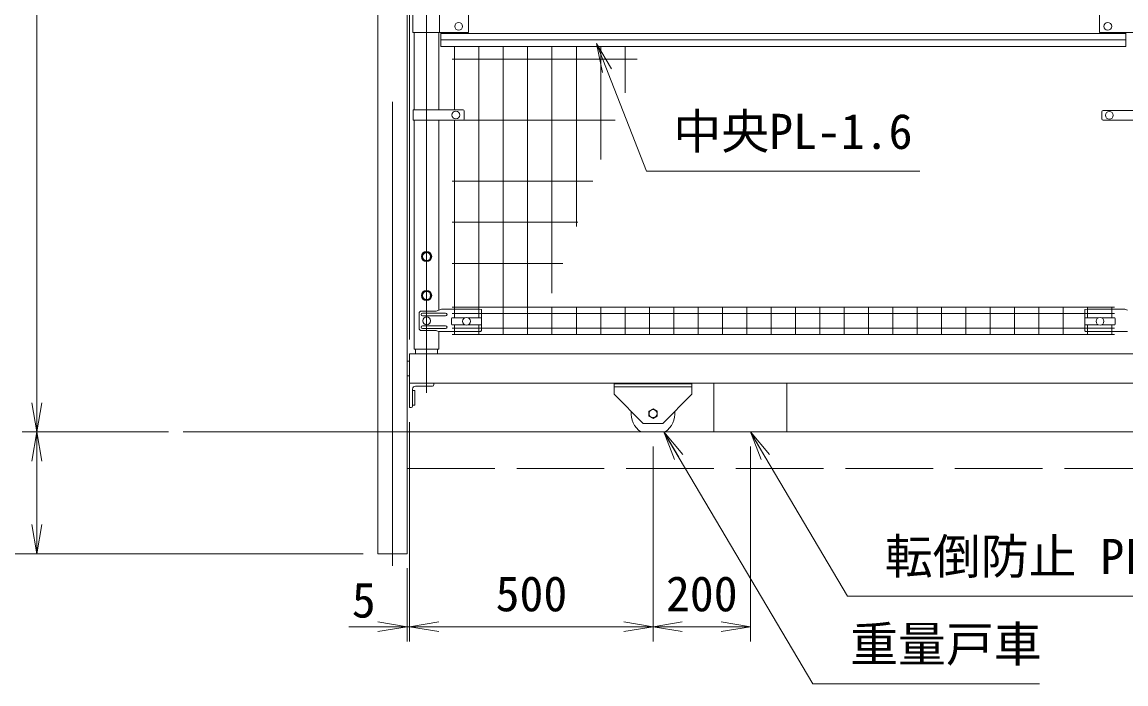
# Model space of a CAD drawing. Units: millimetres, scale not verified. Extents: x -6300 to 6300, y -4455 to 4455.
# Drawn here: x -5038 to -2771, y -878 to 480 of the extents above; entities that cross this region are included whole.
import ezdxf
from ezdxf.enums import TextEntityAlignment as Align

# ---------------------------------------------------------------- set-up
doc = ezdxf.new("R2010")
doc.units = ezdxf.units.MM
doc.header["$LTSCALE"] = 30
doc.linetypes.add('DASHED', pattern=[7.5, 6, -1.5])
doc.linetypes.add('USER1', pattern=[50.8, 31.75, -6.35, 6.35, -6.35])
for name, color, linetype, lineweight in [('0-0_D-STR-DIM', 7, 'Continuous', 9), ('0-1_0', 7, 'Continuous', 9), ('0-2_D-STR1', 1, 'Continuous', 18), ('0-3_D-BMK', 2, 'USER1', 13), ('0-4_D-STR3', 3, 'Continuous', 13), ('0-5_D-STR2', 7, 'Continuous', 9), ('0-6_D-STR5', 3, 'Continuous', 18), ('0-7_D-STR-TXT', 7, 'Continuous', 9)]:
    doc.layers.add(name, color=color, linetype=linetype, lineweight=lineweight)
doc.styles.add('ＭＳ ゴシック', font='')
doc.styles.get('ＭＳ ゴシック').set_extended_font_data('MS Gothic')

# ---------------------------------------------------------------- blocks, each defined once
blk = doc.blocks.new('_Open')
at = {"layer": '0-1_0'}
blk.add_line((-30, 5), (0, 0), dxfattribs=at)
blk.add_lwpolyline([(-30, -5), (0, 0), (-30, 0)], dxfattribs=at)

msp = doc.modelspace()

# ---------------------------------------------------------------- linework, layer by layer
at = {"layer": '0-0_D-STR-DIM'}
for p, q in [((-4242.43, -170.92), (-4242.43, 1832.08)), ((-4242.43, -170.92), (-4242.43, 1832.08)), ((-4242.43, -170.92), (-4242.43, 1652.08)), ((-5007.93, -300.92), (-5007.93, 1082.08)), ((-4737.43, -360.92), (-5037.93, -360.92)), ((-4737.43, -360.92), (-5037.93, -360.92)), ((-4242.43, -340.92), (-4242.43, -790.92)), ((-4242.43, -340.92), (-4242.43, -790.92)), ((-3742.43, -390.92), (-3742.43, -790.92)), ((-3742.43, -390.92), (-3742.43, -790.92)), ((-3542.43, -390.92), (-3542.43, -790.92)), ((-5007.93, -420.92), (-5007.93, -550.92)), ((-4337.93, -610.92), (-5217.93, -610.92)), ((-4337.93, -610.92), (-5037.93, -610.92)), ((-4247.43, -640.92), (-4247.43, -790.92)), ((-4307.43, -760.92), (-4367.43, -760.92)), ((-4242.43, -760.92), (-4247.43, -760.92)), ((-3802.43, -760.92), (-4182.43, -760.92)), ((-4182.43, -760.92), (-4122.43, -760.92)), ((-3682.43, -760.92), (-3602.43, -760.92))]:
    msp.add_line(p, q, dxfattribs=at)
at = {"layer": '0-2_D-STR1'}
for p, q in [((-4307.93, -610.92), (-4307.93, 1131.08)), ((-4247.43, -610.92), (-4247.43, 589.08)), ((-4232.83, 300.07), (-4232.83, 459.08)), ((-4182.03, 300.07), (-4182.03, 459.08)), ((-4232.83, -190.92), (-4232.83, 279.07)), ((-4182.03, -110.83), (-4182.03, 279.07)), ((-4182.03, -190.92), (-4182.03, -154.74)), ((-4182.03, -190.92), (-4232.83, -190.92)), ((-4229.93, -200.92), (-4229.93, -190.92)), ((-4184.93, -200.92), (-4184.93, -190.92)), ((-4307.93, -610.92), (-4247.43, -610.92))]:
    msp.add_line(p, q, dxfattribs=at)
msp.add_lwpolyline([(-1242.43, -200.92), (-4242.43, -200.92), (-4242.43, -260.92), (-1242.43, -260.92)], dxfattribs=at)
at = {"layer": '0-3_D-BMK'}
for p, q in [((-4277.68, -635.92), (-4277.68, 1167.08)), ((-4207.43, -280.92), (-4207.43, 1167.08))]:
    msp.add_line(p, q, dxfattribs=at)
at = {"layer": '0-4_D-STR3'}
for p, q in [((-4235.63, 519.08), (-4235.63, 459.08)), ((-4181.18, 459.08), (-4181.18, 519.08)), ((-4121.18, 459.08), (-4121.18, 519.08)), ((-2825.43, 459.08), (-2825.43, 519.08)), ((-4235.63, 459.08), (-4121.18, 459.08)), ((-4178.43, 459.08), (-4178.43, 429.93)), ((-2771.43, 457.2), (-4178.43, 457.2)), ((-2659.43, 459.08), (-2825.43, 459.08)), ((-2825.43, 459.08), (-2659.43, 459.08)), ((-2771.43, 459.08), (-2771.43, 429.93)), ((-2771.43, 443.56), (-4178.43, 443.56)), ((-2771.43, 429.93), (-4178.43, 429.93)), ((-4235.13, 300.07), (-4132.44, 300.07)), ((-4235.13, 300.07), (-4235.13, 279.07)), ((-4130.44, 298.07), (-4130.44, 281.07)), ((-2820.93, 296.07), (-2820.93, 282.07)), ((-2817.93, 299.07), (-2666.93, 299.07)), ((-4235.13, 279.07), (-4132.44, 279.07)), ((-2817.93, 279.07), (-2666.93, 279.07)), ((-4188.07, -112.92), (-4217.92, -112.92)), ((-4176.52, -108.92), (-4188.07, -112.92)), ((-4099.43, -108.92), (-4176.52, -108.92)), ((-4099.43, -108.92), (-4094.43, -109.92)), ((-4094.43, -109.92), (-4094.43, -153.74)), ((-2850.43, -108.92), (-2855.43, -109.92)), ((-2855.43, -109.92), (-2855.43, -153.74)), ((-2850.43, -108.92), (-2773.34, -108.92)), ((-2773.34, -108.92), (-2767.83, -110.83)), ((-4222.92, -117.92), (-4222.92, -147.92)), ((-4168.43, -116.92), (-4215.84, -116.92)), ((-4168.43, -122.92), (-4215.84, -122.92)), ((-4156.43, -128.44), (-4156.43, -139.44)), ((-4154.43, -126.44), (-4128.22, -126.44)), ((-4122.65, -126.44), (-4096.43, -126.44)), ((-4094.43, -128.44), (-4094.43, -139.44)), ((-2855.43, -128.44), (-2855.43, -139.44)), ((-2853.43, -126.44), (-2827.22, -126.44)), ((-2821.65, -126.44), (-2795.43, -126.44)), ((-2793.43, -128.44), (-2793.43, -139.44)), ((-4188.07, -152.92), (-4217.92, -152.92)), ((-4168.43, -142.92), (-4215.84, -142.92)), ((-4168.43, -148.92), (-4215.84, -148.92)), ((-4182.82, -154.74), (-4188.07, -152.92)), ((-4182.82, -154.74), (-4095.43, -154.74)), ((-4154.43, -141.44), (-4128.22, -141.44)), ((-4122.65, -141.44), (-4096.43, -141.44)), ((-2767.83, -154.74), (-2854.43, -154.74)), ((-2853.43, -141.44), (-2827.22, -141.44)), ((-2821.65, -141.44), (-2795.43, -141.44)), ((-4247.43, -215.92), (-4247.43, -245.92)), ((-4242.43, -215.92), (-4242.43, -245.92)), ((-4242.43, -260.92), (-4192.43, -260.92)), ((-4230.43, -266.92), (-4195.43, -266.92)), ((-4192.43, -260.92), (-4192.43, -263.92)), ((-3822.43, -260.92), (-3822.43, -283.42)), ((-3662.43, -260.92), (-3822.43, -260.92)), ((-3662.43, -262.42), (-3822.43, -262.42)), ((-3662.43, -268.42), (-3822.43, -268.42)), ((-3662.43, -260.92), (-3662.43, -283.42)), ((-3617.43, -260.92), (-3617.43, -360.92)), ((-3467.43, -260.92), (-3617.43, -260.92)), ((-3467.43, -260.92), (-3467.43, -360.92)), ((-4236.43, -272.92), (-4236.43, -307.92)), ((-4236.43, -275.92), (-4231.43, -275.92)), ((-4231.43, -275.92), (-4231.43, -305.92)), ((-3762.43, -343.42), (-3822.43, -283.42)), ((-3722.43, -343.42), (-3662.43, -283.42)), ((-4236.43, -305.92), (-4231.43, -305.92)), ((-3722.36, -343.42), (-3762.36, -343.42))]:
    msp.add_line(p, q, dxfattribs=at)
for points in [[(-4215.93, -5.83), (-4207.43, -10.74), (-4198.93, -5.83), (-4198.93, 3.98), (-4207.43, 8.89), (-4215.93, 3.98)], [(-4215.93, -85.83), (-4207.43, -90.74), (-4198.93, -85.83), (-4198.93, -76.02), (-4207.43, -71.11), (-4215.93, -76.02)], [(-3733.93, -318.52), (-3733.93, -328.33), (-3742.43, -333.24), (-3750.93, -328.33), (-3750.93, -318.52), (-3742.43, -313.61)]]:
    msp.add_lwpolyline(points, close=True, dxfattribs=at)
for points in [[(-4242.43, -215.92), (-4247.43, -215.92), (-4247.43, -245.92), (-4242.43, -245.92)], [(-4242.43, -260.92), (-4242.43, -310.92), (-4239.43, -310.92)]]:
    msp.add_lwpolyline(points, dxfattribs=at)
for centre, radius in [((-4141.43, 471.58), 8), ((-2808.43, 471.58), 8), ((-4147.43, 289.57), 8), ((-2805.43, 289.07), 8), ((-4207.43, -0.92), 10.5), ((-4207.43, -0.92), 8.25), ((-4207.43, -80.92), 10.5), ((-4207.43, -80.92), 8.25), ((-4207.43, -132.92), 8), ((-4125.43, -133.94), 8), ((-2824.43, -133.94), 8), ((-3742.43, -323.42), 8.25)]:
    msp.add_circle(centre, radius, dxfattribs=at)
for centre, radius, start, end in [((-4132.44, 298.07), 2, 0, 90), ((-2817.93, 296.07), 3, 90, 180), ((-4132.44, 281.07), 2, 270, 0), ((-2817.93, 282.07), 3, 180, 270), ((-4217.92, -117.92), 5, 90, 180), ((-4215.84, -119.92), 3, 90, 270), ((-4168.43, -119.92), 3, 270, 90), ((-4154.43, -128.44), 2, 90, 180), ((-4096.43, -128.44), 2, 0, 90), ((-2853.43, -128.44), 2, 90, 180), ((-2795.43, -128.44), 2, 0, 90), ((-4217.92, -147.92), 5, 180, 270), ((-4215.84, -145.92), 3, 90, 270), ((-4168.43, -145.92), 3, 270, 90), ((-4154.43, -139.44), 2, 180, 270), ((-4096.43, -139.44), 2, 270, 0), ((-4096.43, -153.74), 1, 270, 0), ((-2853.43, -139.44), 2, 180, 270), ((-2854.43, -153.74), 1, 180, 270), ((-2795.43, -139.44), 2, 270, 0), ((-4230.43, -272.92), 6, 90, 180), ((-4195.43, -263.92), 3, 270, 0), ((-4239.43, -307.92), 3, 270, 0), ((-3742.43, -323.42), 45, 173.94244, 236.44269), ((-3742.43, -323.42), 45, 303.55731, 6.05756)]:
    msp.add_arc(centre, radius, start, end, dxfattribs=at)
at = {"layer": '0-5_D-STR2'}
for p, q in [((-4149.93, 300.07), (-4149.93, 429.93)), ((-4099.93, -126.44), (-4099.93, 429.93)), ((-4049.93, -160.92), (-4049.93, 429.93)), ((-3999.93, -160.92), (-3999.93, 429.93)), ((-3949.93, -76.47), (-3949.93, 429.93)), ((-3899.93, 60.77), (-3899.93, 429.93)), ((-3849.93, 198.01), (-3849.93, 429.93)), ((-3799.93, 335.24), (-3799.93, 429.93)), ((-4154.93, 404.07), (-3774.85, 404.07)), ((-4154.93, 279.07), (-3820.4, 279.07)), ((-4149.93, -126.44), (-4149.93, 279.07)), ((-4154.93, 154.07), (-3865.94, 154.07)), ((-4154.93, 69.57), (-3896.72, 69.57)), ((-4154.93, -14.93), (-3927.51, -14.93)), ((-2794.93, -104.92), (-4154.93, -104.92)), ((-3949.93, -160.92), (-3949.93, -104.92)), ((-3949.93, -160.92), (-3949.93, -104.92)), ((-3899.93, -160.92), (-3899.93, -104.92)), ((-3849.93, -160.92), (-3849.93, -104.92)), ((-3799.93, -160.92), (-3799.93, -104.92)), ((-3749.93, -160.92), (-3749.93, -104.92)), ((-3699.93, -160.92), (-3699.93, -104.92)), ((-3649.93, -160.92), (-3649.93, -104.92)), ((-3599.93, -160.92), (-3599.93, -104.92)), ((-3549.93, -160.92), (-3549.93, -104.92)), ((-3499.93, -160.92), (-3499.93, -104.92)), ((-3449.93, -160.92), (-3449.93, -104.92)), ((-3399.93, -160.92), (-3399.93, -104.92)), ((-3349.93, -160.92), (-3349.93, -104.92)), ((-3299.93, -160.92), (-3299.93, -104.92)), ((-3249.93, -160.92), (-3249.93, -104.92)), ((-3199.93, -160.92), (-3199.93, -104.92)), ((-3149.93, -160.92), (-3149.93, -104.92)), ((-3099.93, -160.92), (-3099.93, -104.92)), ((-3049.93, -160.92), (-3049.93, -104.92)), ((-2999.93, -160.92), (-2999.93, -104.92)), ((-2949.93, -160.92), (-2949.93, -104.92)), ((-2899.93, -160.92), (-2899.93, -104.92)), ((-2849.93, -126.44), (-2849.93, -104.92)), ((-2799.93, -126.44), (-2799.93, -104.92)), ((-2794.93, -117.8), (-4154.93, -117.8)), ((-2794.93, -148.05), (-4154.93, -148.05)), ((-4149.93, -160.92), (-4149.93, -141.44)), ((-4099.93, -160.92), (-4099.93, -141.44)), ((-2849.93, -160.92), (-2849.93, -141.44)), ((-2799.93, -160.92), (-2799.93, -141.44)), ((-2794.93, -160.92), (-4154.93, -160.92)), ((-4707.43, -360.92), (2541.05, -360.92))]:
    msp.add_line(p, q, dxfattribs=at)
at = {"layer": '0-6_D-STR5'}
msp.add_line((-4247.43, -360.92), (1752.57, -360.92), dxfattribs=at)
at = {"layer": '0-6_D-STR5', "linetype": 'DASHED'}
for p, q in [((-4247.43, -360.92), (-4247.43, -435.92)), ((-4247.43, -435.92), (1752.57, -435.92))]:
    msp.add_line(p, q, dxfattribs=at)
at = {"layer": '0-7_D-STR-TXT'}
for points in [[(-3194.5, 174.25), (-3755.53, 174.25), (-3858.1, 434.72)], [(-2948.47, -878.25), (-3414.09, -878.25), (-3719.22, -362.64)], [(-2489.09, -698.25), (-3342.81, -698.25), (-3541.41, -362.64)]]:
    msp.add_lwpolyline(points, dxfattribs=at)

# ---------------------------------------------------------------- block references
at = {"layer": '0-0_D-STR-DIM', "xscale": 2, "yscale": 2}
for p, rotation in [((-5007.93, -360.92), 270), ((-5007.93, -360.92), 90), ((-5007.93, -610.92), 270), ((-4242.43, -760.92), 180), ((-4242.43, -760.92), 180), ((-3742.43, -760.92), 180)]:
    msp.add_blockref('_Open', p, dxfattribs=dict(at, rotation=rotation))
for p in [(-4247.43, -760.92), (-3742.43, -760.92), (-3542.43, -760.92)]:
    msp.add_blockref('_Open', p, dxfattribs=at)
at = {"layer": '0-7_D-STR-TXT', "xscale": 2, "yscale": 2}
for p, rotation in [((-3858.84, 436.58), 111.49445), ((-3720.24, -360.92), 120.61648), ((-3542.43, -360.92), 120.61648)]:
    msp.add_blockref('_Open', p, dxfattribs=dict(at, rotation=rotation))

# ---------------------------------------------------------------- texts
at = {"layer": '0-0_D-STR-DIM', "style": 'ＭＳ ゴシック'}
for s, p in [('5', (-4361.02, -763.74)), ('500', (-4065.74, -750.8)), ('200', (-3715.93, -750.8))]:
    msp.add_text(s, height=72.14, dxfattribs=at).set_placement(p, align=Align.BOTTOM_LEFT)
at = {"layer": '0-7_D-STR-TXT', "style": 'ＭＳ ゴシック'}
for s, p in [('中央PL-1.6', (-3700.81, 198.27)), ('転倒防止 PL6x150', (-3266.42, -674.23)), ('重量戸車', (-3337.71, -854.23))]:
    msp.add_text(s, height=72.14, dxfattribs=at).set_placement(p, align=Align.BOTTOM_LEFT)

doc.saveas('drawing.dxf')
